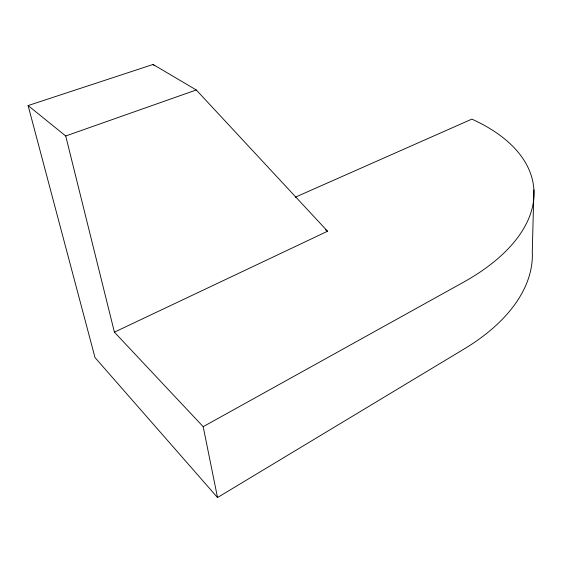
<?xml version="1.0" encoding="UTF-8"?>
<svg xmlns="http://www.w3.org/2000/svg" width="562" height="562" viewBox="0 0 562 562"><rect width="100%" height="100%" fill="white"/><g stroke="black" fill="none" stroke-linecap="round" stroke-linejoin="round"><path stroke-width="0.84" d="M533.9 189.914L532.291 251.572A212.977 120.282 -6.4 0 1 464.198 348.939L217.522 497.539L95.006 357.572L28.1 105.558L153.075 64.461L196.278 89.962L327.562 231.242L114.409 332.149L65.719 135.983L28.1 105.558M217.522 497.539L203.184 426.677L463.025 282.482A221.252 113.166 -6.1 0 0 471.862 119.116L295.275 197.213M65.719 135.983L196.278 89.962M325.384 229.788L327.562 231.242M153.075 64.461L154.283 65.726M114.409 332.149L203.184 426.677"/></g></svg>
